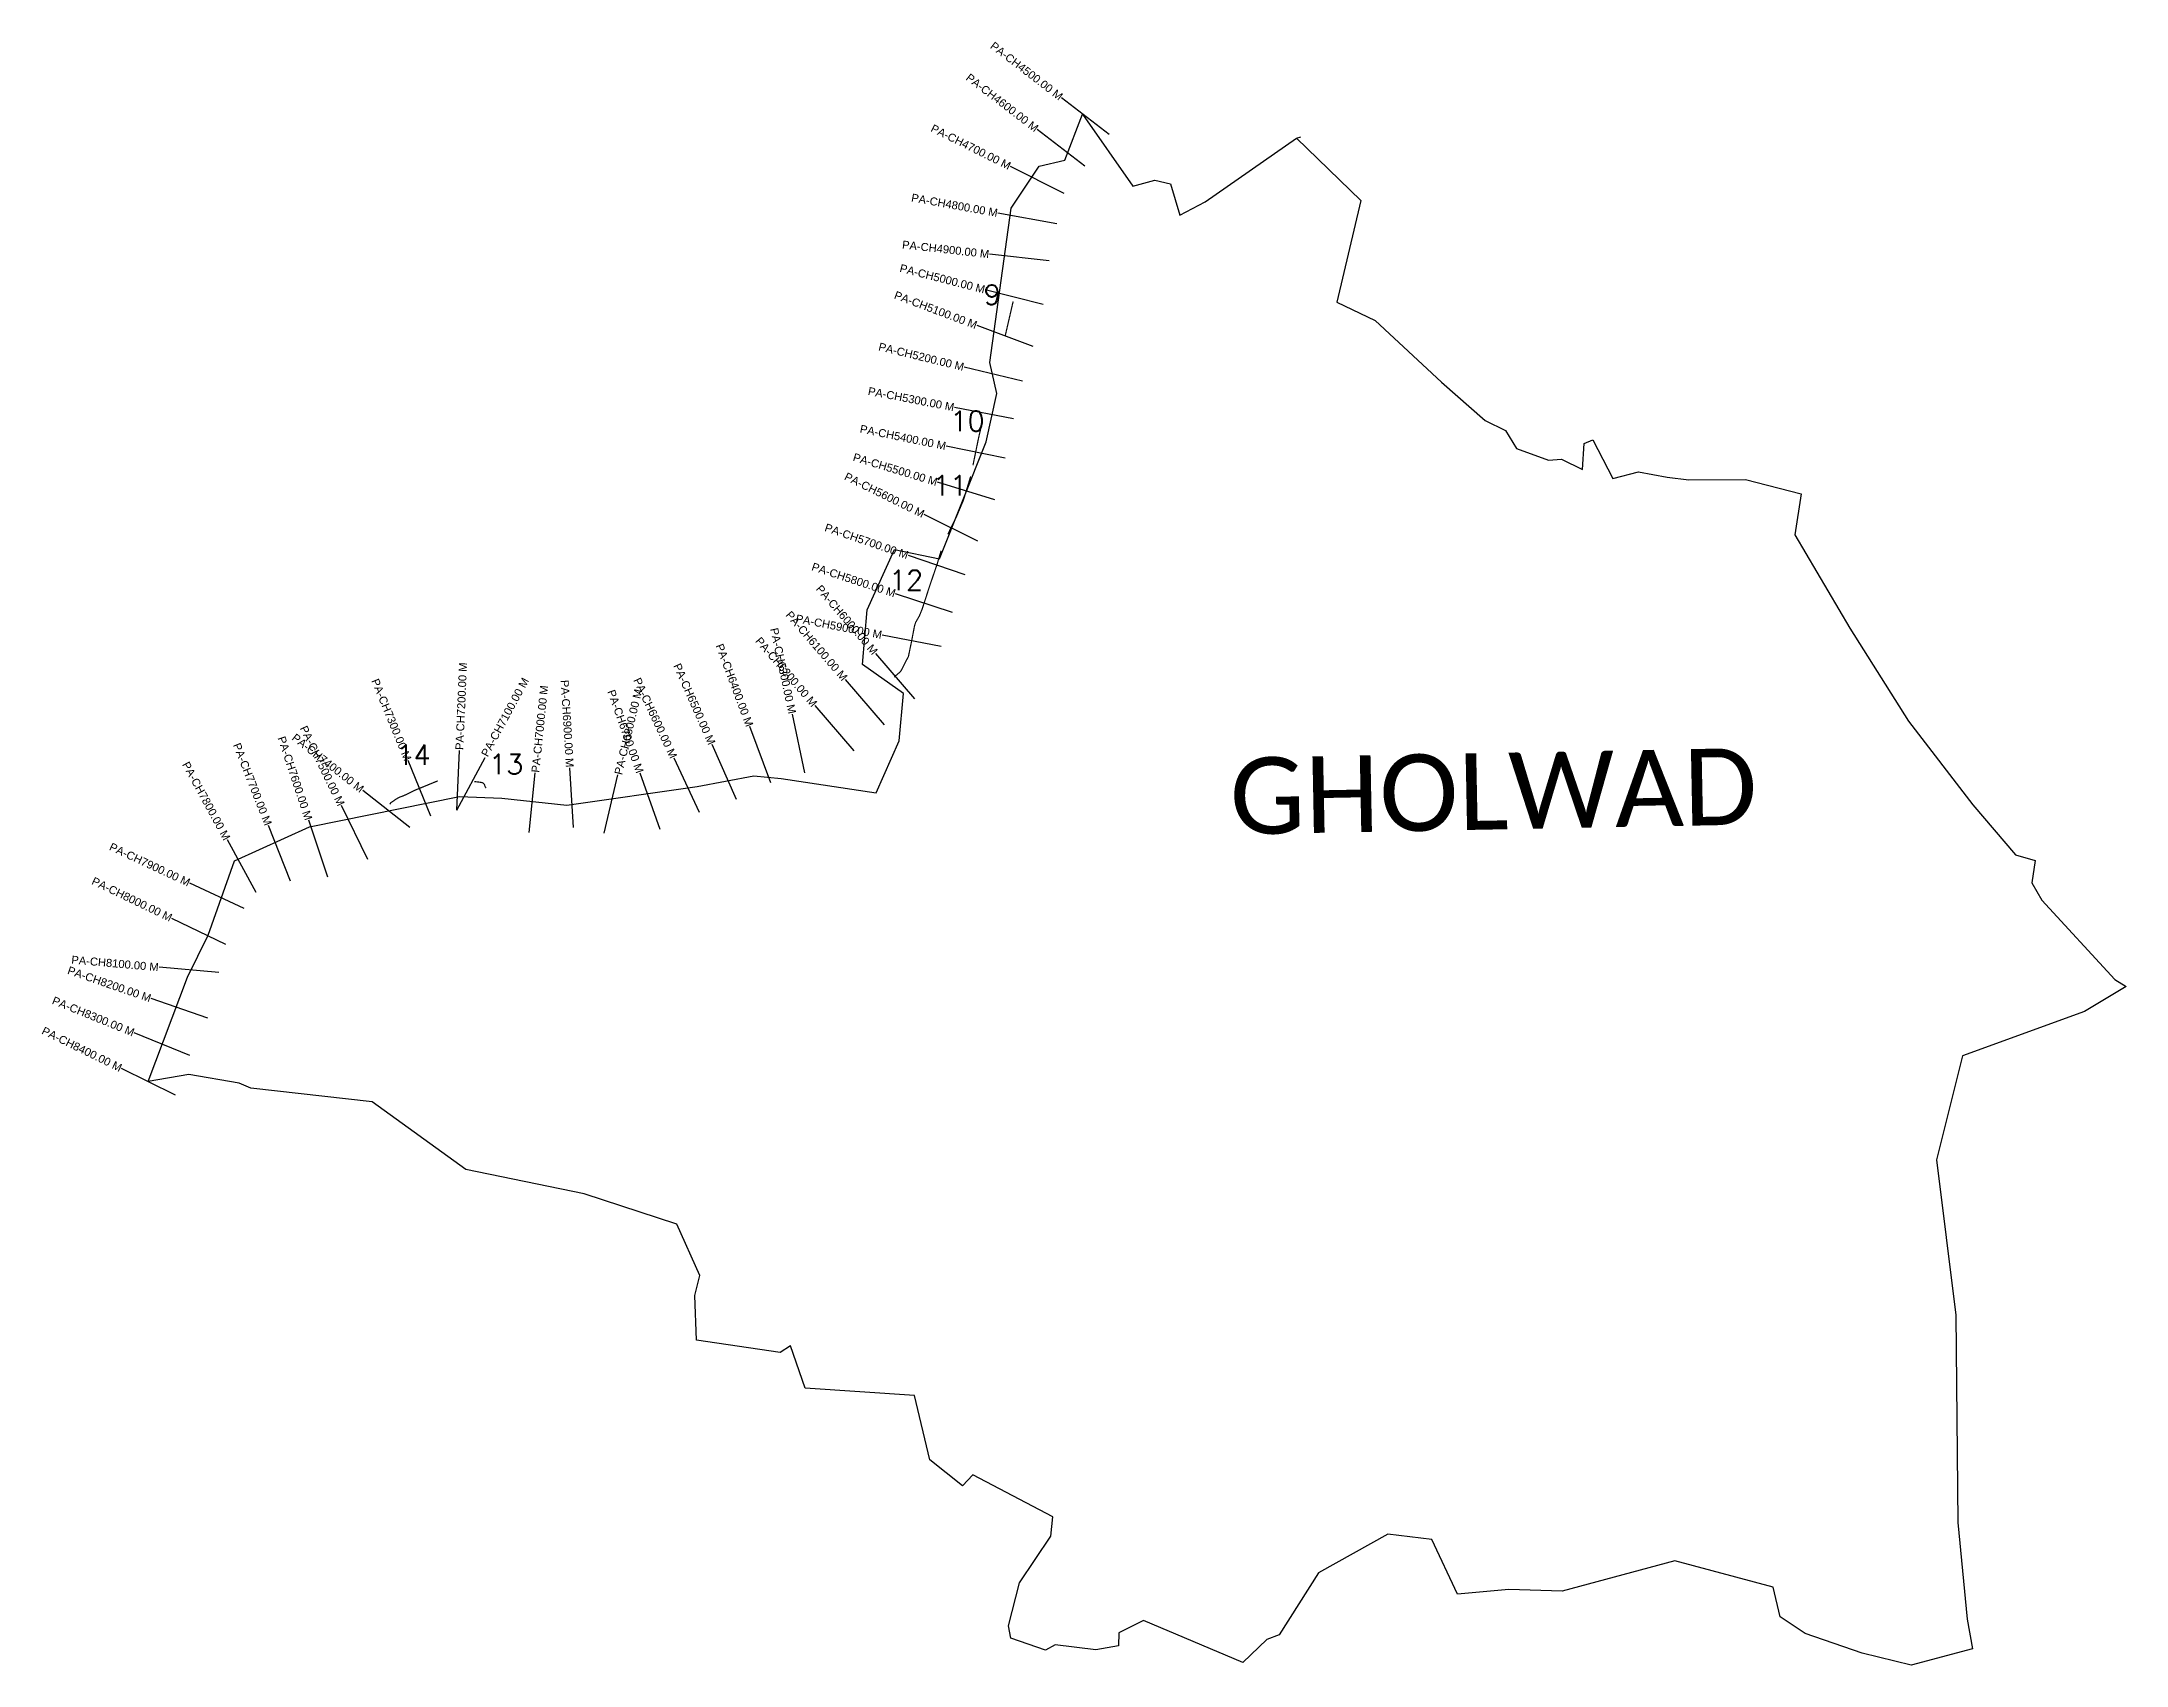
# Model space of a CAD drawing. Header units: metres. Extents: x 260133 to 265348, y 2219823 to 2223884.
import ezdxf
from ezdxf.enums import TextEntityAlignment as Align

# ---------------------------------------------------------------- set-up
doc = ezdxf.new("R2010")
doc.units = ezdxf.units.M
for name, color, linetype in [('ARTIFICIALLY PROTECTED', 4, 'Continuous'), ('CS', 134, 'Continuous'), ('CSMark', 6, 'Continuous'), ('village', 3, 'Continuous'), ('VILLAGE NAME', 250, 'Continuous')]:
    doc.layers.add(name, color=color, linetype=linetype)
doc.styles.add('DynamicDimensions', font='arial.ttf')
doc.styles.get("Standard").update_dxf_attribs({"font": 'simplex.shx'})

msp = doc.modelspace()

# ---------------------------------------------------------------- linework, layer by layer
at = {"color": 6, "flags": 128}
msp.add_lwpolyline([(263271.8, 2223642.1), (263433.4, 2223486.3)], dxfattribs=at)
at = {"layer": 'ARTIFICIALLY PROTECTED', "const_width": 3, "flags": 128}
for points in [[(262563.3, 2223234), (262543.5, 2223148.2)], [(262485.2, 2222928.8), (262476.7, 2222892.2), (262462.8, 2222824.4)], [(262457, 2222796.5), (262438.9, 2222737), (262420.9, 2222694.4), (262399.9, 2222651.9)], [(261124.1, 2222035.2), (261068.5, 2222012.4), (261039.5, 2221998.4), (261027.6, 2221994), (261019.5, 2221989.4), (261005.7, 2221979.8), (261005.1, 2221977.9), (261004, 2221976.5)], [(261244.8, 2222017.2), (261242, 2222021.5), (261240.8, 2222026.3), (261236.4, 2222030.3), (261229.7, 2222031.8), (261215.4, 2222033.3)]]:
    msp.add_lwpolyline(points, dxfattribs=at)
at = {"layer": 'ARTIFICIALLY PROTECTED', "flags": 128}
msp.add_lwpolyline([(262383, 2222610.5, 3, 3, 0), (262373.2, 2222577.3, 3, 3, 0), (262354.3, 2222522.1, 3, 3, 0), (262343.8, 2222489.5, 3, 3, 0), (262335.3, 2222463.7, 3, 3, 0), (262328.7, 2222447.7, 3, 3, 0), (262319.3, 2222431.2, 3, 3, 0), (262316.6, 2222422.7, 3, 3, 0), (262308.6, 2222381.2, 3, 3, 0), (262301.4, 2222346.5, 3, 3, 0), (262284.5, 2222313.7, 3, 3, 0), (262281.9, 2222308.7, 3, 3, 0), (262265.5, 2222294.7, 0, 0, 0)], format="xyseb", dxfattribs=at)
at = {"layer": 'CS'}
for p, q in [((262803.5, 2223651.7), (262684.6, 2223743.1)), ((262742.6, 2223572.4), (262623.7, 2223663.8)), ((262690.8, 2223504.4), (262556.5, 2223571.2)), ((262672.9, 2223428.2), (262525.4, 2223455)), ((262653.5, 2223335.6), (262504.4, 2223352.2)), ((262638.7, 2223226.1), (262493.4, 2223263.4)), ((262613.4, 2223121), (262473, 2223173.8)), ((262586.7, 2223034.3), (262441, 2223069.7)), ((262564, 2222940.7), (262416.7, 2222969)), ((262543, 2222842), (262396, 2222872.1)), ((262517.7, 2222738.2), (262374.1, 2222781.8)), ((262475, 2222634.5), (262340.5, 2222701)), ((262443.2, 2222550.3), (262301.3, 2222598.8)), ((262411.8, 2222456.2), (262269.3, 2222503.2)), ((262383, 2222371.1), (262235.8, 2222399.8)), ((262317.3, 2222240.3), (262219.6, 2222354)), ((262241.5, 2222175.1), (262143.7, 2222288.9)), ((262042.6, 2222055.6), (262011.2, 2222202.3)), ((262165.6, 2222109.9), (262067.9, 2222223.7)), ((261871.2, 2221988.9), (261810.6, 2222126.2)), ((261957.4, 2222030.4), (261904.9, 2222170.9)), ((261106.9, 2221947.1), (261049.9, 2222085.9)), ((261171.5, 2221961.5), (261177.9, 2222111.4)), ((261171.5, 2221961.5), (261242.8, 2222093.5)), ((261778.6, 2221956.4), (261715, 2222092.2)), ((261352.6, 2221905.8), (261367.9, 2222055)), ((261463.7, 2221918.3), (261454.6, 2222068)), ((261539.8, 2221904.2), (261574.8, 2222050.1)), ((261680.4, 2221913.2), (261630.4, 2222054.7)), ((260948.9, 2221838.5), (260883.4, 2221973.4)), ((261054.1, 2221918.8), (260936.1, 2222011.4)), ((260755.5, 2221784.2), (260700.8, 2221923.8)), ((260848.6, 2221794.3), (260801.5, 2221936.8)), ((260669.6, 2221756.2), (260597.8, 2221887.9)), ((260639.7, 2221715.7), (260503.8, 2221779.2)), ((260593.6, 2221625.9), (260458.5, 2221691.1)), ((260576, 2221556), (260426.6, 2221569)), ((260548.6, 2221441.5), (260406.9, 2221490.6)), ((260503.6, 2221348.1), (260364.7, 2221404.6)), ((260467.7, 2221249.5), (260333, 2221315.5))]:
    msp.add_line(p, q, dxfattribs=at)
at = {"layer": 'village', "color": 6}
for points in [[(265348, 2221521.2, 0), (265243.4, 2221458.3, 0), (264938.6, 2221347.7, 0), (264872.8, 2221087.3, 0), (264921.6, 2220698.8, 0), (264926.6, 2220180.6, 0), (264950.1, 2219938.6, 0), (264963, 2219864.9, 0), (264809.8, 2219823.3, 0), (264687.5, 2219853.4, 0), (264544.9, 2219903.2, 0), (264482.1, 2219944.9, 0), (264464.3, 2220018.7, 0), (264218.5, 2220084.9, 0), (263936.8, 2220008.3, 0), (263803.7, 2220012.6, 0), (263675.3, 2220000.9, 0), (263610.9, 2220138.1, 0), (263500.6, 2220151.3, 0), (263327.6, 2220054.5, 0), (263229, 2219899.1, 0), (263198.1, 2219888.2, 0), (263137.8, 2219830.2, 0), (262889.6, 2219935.6, 0), (262827.3, 2219904.3, 0), (262826.8, 2219871.8, 0), (262769.8, 2219861.6, 0), (262668.8, 2219874.2, 0), (262644.6, 2219861.2, 0), (262557.3, 2219890.9, 0), (262551.7, 2219922, 0), (262579.3, 2220029.3, 0), (262657.3, 2220146.5, 0), (262662.2, 2220194.6, 0), (262462.4, 2220299.4, 0), (262436.6, 2220271.8, 0), (262355.3, 2220336.9, 0), (262316.8, 2220498, 0), (262043, 2220516.1, 0), (262006.2, 2220622.5, 0), (261980.1, 2220605.9, 0), (261771.5, 2220636.1, 0), (261767.3, 2220748.2, 0), (261779.6, 2220798, 0), (261721.6, 2220926.1, 0), (261490.2, 2221002, 0), (261194.2, 2221063.1, 0), (260960.2, 2221232.6, 0), (260656.7, 2221266.6, 0), (260627, 2221278.9, 0), (260500.8, 2221300.9, 0), (260399.6, 2221282.9, 0), (260498.1, 2221544.3, 0), (260549.9, 2221649.4, 0), (260615.3, 2221835.1, 0), (260803.4, 2221919.9, 0), (261177.9, 2221996, 0), (261284.6, 2221992.1, 0), (261446.6, 2221974.7, 0), (261773.1, 2222020.8, 0), (261914.9, 2222047.7, 0), (261982.6, 2222041.1, 0), (262220.4, 2222005.1, 0), (262277.9, 2222135.5, 0), (262288.9, 2222253.6, 0), (262186.7, 2222326.3, 0), (262198.3, 2222463, 0), (262266.8, 2222614, 0), (262378.7, 2222590.5, 0), (262495.8, 2222883, 0), (262522.4, 2223003.5, 0), (262505.2, 2223081.5, 0), (262558.4, 2223467, 0), (262628.2, 2223572.6, 0), (262692.2, 2223587.8, 0), (262737.2, 2223702.7, 0), (262863.1, 2223522, 0), (262917.4, 2223537.4, 0), (262956.8, 2223528.6, 0), (262980, 2223449.9, 0), (263044, 2223483.2, 0), (263271.8, 2223642.1, 0), (263282.6, 2223646, 0)], [(263433.4, 2223486.3, 0), (263372.9, 2223231.9, 0), (263468.7, 2223186.7, 0), (263634.9, 2223032.1, 0), (263744.4, 2222936.5, 0), (263795, 2222911.5, 0), (263822.2, 2222866.7, 0), (263902.2, 2222837.4, 0), (263935, 2222839.3, 0), (263987.4, 2222813.8, 0), (263992.1, 2222878.9, 0), (264013.3, 2222888, 0), (264063.5, 2222790.9, 0), (264127.8, 2222807.7, 0), (264199.3, 2222794.5, 0), (264253.8, 2222787.8, 0), (264395.6, 2222788.6, 0), (264534.7, 2222752.6, 0), (264518.9, 2222650.2, 0), (264656.2, 2222416.6, 0), (264802.9, 2222184.8, 0), (264964.2, 2221975, 0), (265070.9, 2221850.3, 0), (265120.4, 2221835.7, 0), (265111.7, 2221780.3, 0), (265136.8, 2221736.8, 0), (265319.4, 2221538.1, 0), (265348, 2221521.2, 0)]]:
    msp.add_polyline3d(points, dxfattribs=at)

# ---------------------------------------------------------------- texts
at = {"char_height": 50, "attachment_point": 1}
for s, insert in [('9', (262489.8, 2223276)), ('10', (262406.4, 2222960)), ('11', (262362.3, 2222799.1)), ('12', (262252.6, 2222562.1)), ('14', (261020.3, 2222125.3)), ('13', (261252.1, 2222101.8))]:
    msp.add_mtext_dynamic_manual_height_columns(s, width=84.374, gutter_width=1, heights=[0], dxfattribs=dict(at, insert=insert))
at = {"layer": 'CSMark', "style": 'DynamicDimensions'}
for s, rotation, p in [('PA-CH4500.00 M', 322.4677, (262683.8, 2223743.7)), ('PA-CH4600.00 M', 322.4677, (262622.9, 2223664.4)), ('PA-CH4700.00 M', 333.5504, (262555.6, 2223571.7)), ('PA-CH4800.00 M', 349.7194, (262524.4, 2223455.2)), ('PA-CH4900.00 M', 353.6361, (262503.4, 2223352.3)), ('PA-CH5000.00 M', 345.5829, (262492.4, 2223263.7)), ('PA-CH5100.00 M', 339.3655, (262472.1, 2223174.2)), ('PA-CH5200.00 M', 346.3137, (262440, 2223070)), ('PA-CH5300.00 M', 349.1162, (262415.7, 2222969.2)), ('PA-CH5400.00 M', 348.4481, (262395, 2222872.3)), ('PA-CH5500.00 M', 343.1004, (262373.2, 2222782.1)), ('PA-CH5600.00 M', 333.709, (262339.6, 2222701.4)), ('PA-CH5700.00 M', 341.1206, (262300.3, 2222599.1)), ('PA-CH5800.00 M', 341.7693, (262268.4, 2222503.5)), ('PA-CH6000.00 M', 310.6747, (262218.9, 2222354.8)), ('PA-CH6100.00 M', 310.6747, (262143.1, 2222289.6)), ('PA-CH5900.00 M', 348.9921, (262234.8, 2222400)), ('PA-CH6200.00 M', 310.6747, (262067.2, 2222224.5)), ('PA-CH6300.00 M', 282.089, (262011, 2222203.3)), ('PA-CH6400.00 M', 290.4596, (261904.6, 2222171.8)), ('PA-CH7300.00 M', 292.3095, (261049.6, 2222086.8)), ('PA-CH6900.00 M', 273.4712, (261454.5, 2222069)), ('PA-CH6600.00 M', 295.0988, (261714.6, 2222093.1)), ('PA-CH6500.00 M', 293.8091, (261810.2, 2222127.1)), ('PA-CH6700.00 M', 289.4452, (261630.1, 2222055.6)), ('PA-CH7700.00 M', 291.3837, (260700.4, 2221924.8)), ('PA-CH7600.00 M', 288.298, (260801.2, 2221937.7)), ('PA-CH7400.00 M', 321.8888, (260935.3, 2222012)), ('PA-CH7500.00 M', 295.9017, (260883, 2221974.3)), ('PA-CH7800.00 M', 298.5994, (260597.3, 2221888.8)), ('PA-CH7900.00 M', 334.9936, (260502.8, 2221779.6)), ('PA-CH8000.00 M', 334.2434, (260457.6, 2221691.5)), ('PA-CH8200.00 M', 340.8912, (260405.9, 2221490.9)), ('PA-CH8100.00 M', 355.0161, (260425.6, 2221569.1)), ('PA-CH8300.00 M', 337.8895, (260363.7, 2221405)), ('PA-CH8400.00 M', 333.8999, (260332.1, 2221316))]:
    msp.add_text(s, height=20, rotation=rotation, dxfattribs=at).set_placement(p, align=Align.MIDDLE_RIGHT)
for s, rotation, p in [('PA-CH7200.00 M', 87.5374, (261177.9, 2222112.4)), ('PA-CH7100.00 M', 61.5989, (261240.1, 2222098.2)), ('PA-CH7000.00 M', 84.1464, (261368, 2222056)), ('PA-CH6800.00 M', 76.5329, (261575, 2222051.1))]:
    msp.add_text(s, height=20, rotation=rotation, dxfattribs=at).set_placement(p, align=Align.MIDDLE_LEFT)
at = {"layer": 'VILLAGE NAME', "insert": (263103.5, 2222092.3), "char_height": 191.456, "attachment_point": 1, "rotation": 1.1028}
msp.add_mtext_dynamic_manual_height_columns('{\\fCalibri|b0|i0|c0|p34;GHOLWAD}', width=161.46, gutter_width=957.3, heights=[0], dxfattribs=at)

doc.saveas('drawing.dxf')
